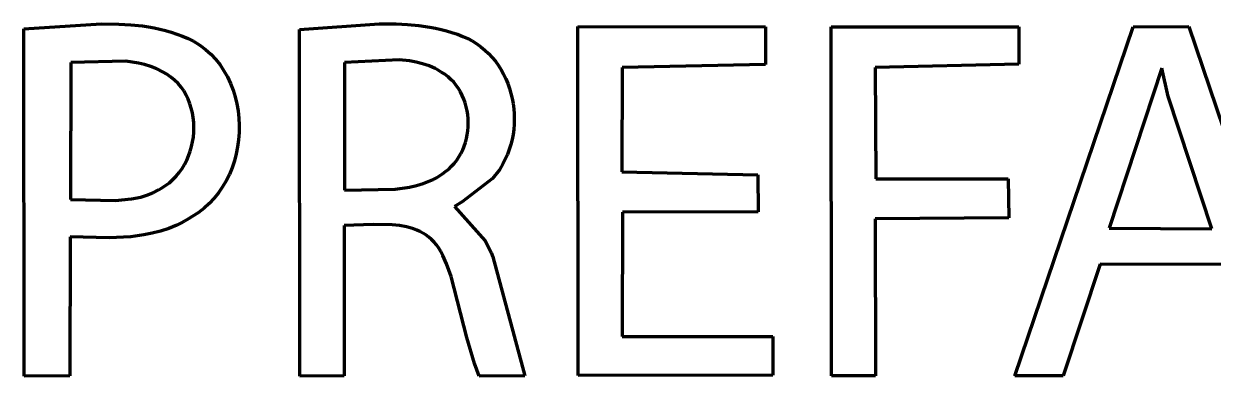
# Model space of a CAD drawing. Header units: millimetres. Extents: x 0.5 to 5.05, y 0.9 to 4.71.
# Drawn here: x 1.025 to 3.333, y 0.898 to 1.582 of the extents above; entities that cross this region are included whole.
import ezdxf

# ---------------------------------------------------------------- set-up
doc = ezdxf.new("R2010")
doc.units = ezdxf.units.MM
doc.layers.add('color#209bd8ff', color=7, linetype='CONTINUOUS', lineweight=100)

msp = doc.modelspace()

# ---------------------------------------------------------------- linework, layer by layer
at = {"layer": 'color#209bd8ff'}
for p, q in [((1.0249, 1.572), (1.1749, 1.5819)), ((1.0254, 0.8982), (1.0249, 1.572)), ((1.1749, 1.5819), (1.2096, 1.5815)), ((1.2096, 1.5815), (1.2326, 1.5802)), ((1.2326, 1.5802), (1.2553, 1.5777)), ((1.2553, 1.5777), (1.2667, 1.576)), ((1.2667, 1.576), (1.2779, 1.5739)), ((1.2779, 1.5739), (1.2891, 1.5715)), ((1.2891, 1.5715), (1.3002, 1.5687)), ((1.5596, 1.5711), (1.7143, 1.582)), ((1.5603, 0.8983), (1.5596, 1.5711)), ((1.7143, 1.582), (1.7475, 1.5819)), ((1.7475, 1.5819), (1.7695, 1.5807)), ((1.7695, 1.5807), (1.7914, 1.5786)), ((1.7914, 1.5786), (1.8131, 1.5754)), ((1.8131, 1.5754), (1.8238, 1.5733)), ((1.8238, 1.5733), (1.8346, 1.5709)), ((1.8346, 1.5709), (1.8452, 1.5682)), ((2.1001, 1.5766), (2.464, 1.576)), ((2.1007, 0.8992), (2.1001, 1.5766)), ((2.464, 1.576), (2.4645, 1.5029)), ((2.5916, 1.5758), (2.9557, 1.5763)), ((2.592, 0.8986), (2.5916, 1.5758)), ((2.9483, 0.8985), (3.178, 1.5761)), ((2.9557, 1.5763), (2.9559, 1.5034)), ((3.178, 1.5761), (3.2858, 1.5765)), ((3.2858, 1.5765), (3.5145, 0.8989)), ((1.3002, 1.5687), (1.3112, 1.5655)), ((1.3112, 1.5655), (1.3221, 1.5619)), ((1.3221, 1.5619), (1.3329, 1.5578)), ((1.3329, 1.5578), (1.3436, 1.5533)), ((1.3436, 1.5533), (1.3542, 1.5483)), ((1.3542, 1.5483), (1.3663, 1.5407)), ((1.8452, 1.5682), (1.8558, 1.565)), ((1.8558, 1.565), (1.8663, 1.5615)), ((1.8663, 1.5615), (1.8768, 1.5576)), ((1.8768, 1.5576), (1.8863, 1.5534)), ((1.8863, 1.5534), (1.8953, 1.5486)), ((1.8953, 1.5486), (1.9039, 1.5432)), ((1.3663, 1.5407), (1.3775, 1.5322)), ((1.3775, 1.5322), (1.3878, 1.5229)), ((1.9039, 1.5432), (1.912, 1.5373)), ((1.912, 1.5373), (1.9197, 1.5309)), ((1.9197, 1.5309), (1.9269, 1.5241)), ((1.9269, 1.5241), (1.9337, 1.5168)), ((1.1159, 1.5067), (1.1153, 1.2411)), ((1.2226, 1.5093), (1.1159, 1.5067)), ((1.2472, 1.5058), (1.2226, 1.5093)), ((1.2593, 1.5029), (1.2472, 1.5058)), ((1.2712, 1.4992), (1.2593, 1.5029)), ((1.3878, 1.5229), (1.3973, 1.5128)), ((1.3973, 1.5128), (1.4058, 1.502)), ((1.4058, 1.502), (1.4134, 1.4906)), ((1.7535, 1.5117), (1.6471, 1.5071)), ((1.6471, 1.5071), (1.6472, 1.2588)), ((1.7732, 1.5099), (1.7535, 1.5117)), ((1.7862, 1.5077), (1.7732, 1.5099)), ((1.7989, 1.5045), (1.7862, 1.5077)), ((1.8113, 1.5003), (1.7989, 1.5045)), ((1.9337, 1.5168), (1.94, 1.5092)), ((1.94, 1.5092), (1.9458, 1.5011)), ((1.9458, 1.5011), (1.9511, 1.4927)), ((2.4645, 1.5029), (2.1858, 1.4974)), ((2.9559, 1.5034), (2.6773, 1.497)), ((1.2828, 1.4944), (1.2712, 1.4992)), ((1.2942, 1.4886), (1.2828, 1.4944)), ((1.3027, 1.4839), (1.2942, 1.4886)), ((1.3105, 1.4785), (1.3027, 1.4839)), ((1.3176, 1.4726), (1.3105, 1.4785)), ((1.4134, 1.4906), (1.4202, 1.4787)), ((1.4202, 1.4787), (1.4261, 1.4663)), ((1.8174, 1.4977), (1.8113, 1.5003)), ((1.8234, 1.4949), (1.8174, 1.4977)), ((1.8293, 1.4917), (1.8234, 1.4949)), ((1.8351, 1.4882), (1.8293, 1.4917)), ((1.8418, 1.4839), (1.8351, 1.4882)), ((1.8481, 1.4791), (1.8418, 1.4839)), ((1.8538, 1.474), (1.8481, 1.4791)), ((1.9511, 1.4927), (1.9559, 1.484)), ((1.9559, 1.484), (1.9602, 1.4751)), ((2.1858, 1.4974), (2.1857, 1.2948)), ((2.6773, 1.497), (2.6781, 1.281)), ((3.2331, 1.4957), (3.1309, 1.1851)), ((3.2457, 1.4408), (3.2331, 1.4957)), ((1.3242, 1.4661), (1.3176, 1.4726)), ((1.33, 1.4591), (1.3242, 1.4661)), ((1.3353, 1.4516), (1.33, 1.4591)), ((1.4261, 1.4663), (1.4311, 1.4534)), ((1.8592, 1.4684), (1.8538, 1.474)), ((1.864, 1.4624), (1.8592, 1.4684)), ((1.8684, 1.4561), (1.864, 1.4624)), ((1.8724, 1.4496), (1.8684, 1.4561)), ((1.9602, 1.4751), (1.9641, 1.4659)), ((1.9641, 1.4659), (1.9674, 1.4564)), ((1.9674, 1.4564), (1.9703, 1.4468)), ((1.3399, 1.4437), (1.3353, 1.4516)), ((1.3439, 1.4355), (1.3399, 1.4437)), ((1.3473, 1.4269), (1.3439, 1.4355)), ((1.4311, 1.4534), (1.4352, 1.4402)), ((1.4352, 1.4402), (1.4385, 1.4266)), ((1.8759, 1.4427), (1.8724, 1.4496)), ((1.8789, 1.4356), (1.8759, 1.4427)), ((1.8814, 1.4283), (1.8789, 1.4356)), ((1.9703, 1.4468), (1.9726, 1.4371)), ((1.9726, 1.4371), (1.9744, 1.4272)), ((3.3304, 1.1841), (3.2457, 1.4408)), ((1.35, 1.4181), (1.3473, 1.4269)), ((1.3522, 1.4091), (1.35, 1.4181)), ((1.3537, 1.3999), (1.3522, 1.4091)), ((1.4385, 1.4266), (1.4409, 1.4129)), ((1.4409, 1.4129), (1.4424, 1.399)), ((1.8836, 1.4209), (1.8814, 1.4283)), ((1.8852, 1.4133), (1.8836, 1.4209)), ((1.8864, 1.4056), (1.8852, 1.4133)), ((1.9744, 1.4272), (1.9757, 1.4172)), ((1.9757, 1.4172), (1.9765, 1.4072)), ((1.3547, 1.3905), (1.3537, 1.3999)), ((1.355, 1.3811), (1.3547, 1.3905)), ((1.4424, 1.399), (1.4431, 1.385)), ((1.4431, 1.385), (1.4429, 1.3709)), ((1.8871, 1.3978), (1.8864, 1.4056)), ((1.8874, 1.39), (1.8871, 1.3978)), ((1.8872, 1.3822), (1.8874, 1.39)), ((1.9764, 1.387), (1.9756, 1.377)), ((1.9767, 1.3971), (1.9764, 1.387)), ((1.9765, 1.4072), (1.9767, 1.3971)), ((1.3525, 1.3529), (1.3539, 1.3622)), ((1.3539, 1.3622), (1.3548, 1.3717)), ((1.3548, 1.3717), (1.355, 1.3811)), ((1.4429, 1.3709), (1.4418, 1.3569)), ((1.884, 1.3591), (1.8855, 1.3667)), ((1.8855, 1.3667), (1.8866, 1.3744)), ((1.8866, 1.3744), (1.8872, 1.3822)), ((1.9743, 1.3671), (1.9724, 1.3572)), ((1.9756, 1.377), (1.9743, 1.3671)), ((1.348, 1.3346), (1.3505, 1.3436)), ((1.3505, 1.3436), (1.3525, 1.3529)), ((1.4399, 1.343), (1.4372, 1.3293)), ((1.4418, 1.3569), (1.4399, 1.343)), ((1.8766, 1.3371), (1.8795, 1.3442)), ((1.8795, 1.3442), (1.882, 1.3516)), ((1.882, 1.3516), (1.884, 1.3591)), ((1.9699, 1.3474), (1.9669, 1.3379)), ((1.9724, 1.3572), (1.9699, 1.3474)), ((1.3369, 1.3088), (1.3411, 1.3171)), ((1.3411, 1.3171), (1.3448, 1.3257)), ((1.3448, 1.3257), (1.348, 1.3346)), ((1.4336, 1.3157), (1.4291, 1.3025)), ((1.4372, 1.3293), (1.4336, 1.3157)), ((1.8603, 1.311), (1.865, 1.3171)), ((1.865, 1.3171), (1.8693, 1.3234)), ((1.8693, 1.3234), (1.8732, 1.3301)), ((1.8732, 1.3301), (1.8766, 1.3371)), ((1.9592, 1.3193), (1.9545, 1.3104)), ((1.9633, 1.3285), (1.9592, 1.3193)), ((1.9669, 1.3379), (1.9633, 1.3285)), ((1.3208, 1.2861), (1.3267, 1.2933)), ((1.3267, 1.2933), (1.3321, 1.3008)), ((1.3321, 1.3008), (1.3369, 1.3088)), ((1.4291, 1.3025), (1.4238, 1.2897)), ((1.8375, 1.2907), (1.8433, 1.295)), ((1.8433, 1.295), (1.8494, 1.3)), ((1.8494, 1.3), (1.8551, 1.3053)), ((1.8551, 1.3053), (1.8603, 1.311)), ((1.948, 1.2987), (1.9346, 1.2814)), ((1.9545, 1.3104), (1.948, 1.2987)), ((2.1857, 1.2948), (2.4492, 1.2889)), ((1.2999, 1.268), (1.3074, 1.2735)), ((1.3074, 1.2735), (1.3144, 1.2795)), ((1.3144, 1.2795), (1.3208, 1.2861)), ((1.4177, 1.2772), (1.4107, 1.2653)), ((1.4238, 1.2897), (1.4177, 1.2772)), ((1.7869, 1.268), (1.8002, 1.272)), ((1.8002, 1.272), (1.813, 1.277)), ((1.813, 1.277), (1.8193, 1.2799)), ((1.8193, 1.2799), (1.8255, 1.2832)), ((1.8255, 1.2832), (1.8315, 1.2868)), ((1.8315, 1.2868), (1.8375, 1.2907)), ((1.9346, 1.2814), (1.8753, 1.2363)), ((2.4492, 1.2889), (2.4497, 1.2172)), ((2.6781, 1.281), (2.9354, 1.2813)), ((2.9354, 1.2813), (2.9362, 1.2052)), ((1.252, 1.2457), (1.2637, 1.2493)), ((1.2637, 1.2493), (1.2752, 1.254)), ((1.2752, 1.254), (1.2864, 1.2598)), ((1.2864, 1.2598), (1.2919, 1.2631)), ((1.2919, 1.2631), (1.2999, 1.268)), ((1.4029, 1.2539), (1.3943, 1.2432)), ((1.4107, 1.2653), (1.4029, 1.2539)), ((1.6472, 1.2588), (1.7456, 1.2612)), ((1.7456, 1.2612), (1.7734, 1.2649)), ((1.7734, 1.2649), (1.7869, 1.268)), ((1.1153, 1.2411), (1.2029, 1.2391)), ((1.2029, 1.2391), (1.2339, 1.2419)), ((1.2339, 1.2419), (1.252, 1.2457)), ((1.3746, 1.2238), (1.3635, 1.2153)), ((1.3849, 1.2331), (1.3746, 1.2238)), ((1.3943, 1.2432), (1.3849, 1.2331)), ((1.8753, 1.2363), (1.8605, 1.227)), ((1.8605, 1.227), (1.9205, 1.1608)), ((1.3443, 1.2031), (1.3369, 1.1988)), ((1.3516, 1.2077), (1.3443, 1.2031)), ((1.3635, 1.2153), (1.3516, 1.2077)), ((2.1864, 1.2164), (2.1863, 0.9748)), ((2.4497, 1.2172), (2.1864, 1.2164)), ((2.9362, 1.2052), (2.6772, 1.2033)), ((2.6772, 1.2033), (2.6774, 0.8986)), ((1.2905, 1.1796), (1.2743, 1.1754)), ((1.3063, 1.1849), (1.2905, 1.1796)), ((1.3218, 1.1912), (1.3063, 1.1849)), ((1.3294, 1.1949), (1.3218, 1.1912)), ((1.3369, 1.1988), (1.3294, 1.1949)), ((1.7031, 1.1924), (1.6465, 1.1902)), ((1.6465, 1.1902), (1.6465, 0.8986)), ((1.7396, 1.1918), (1.7031, 1.1924)), ((1.7539, 1.1903), (1.7396, 1.1918)), ((1.7677, 1.1878), (1.7539, 1.1903)), ((1.7744, 1.1861), (1.7677, 1.1878)), ((1.7809, 1.184), (1.7744, 1.1861)), ((1.7873, 1.1816), (1.7809, 1.184)), ((1.7935, 1.1788), (1.7873, 1.1816)), ((1.7995, 1.1756), (1.7935, 1.1788)), ((3.1309, 1.1851), (3.3304, 1.1841)), ((1.1148, 1.1685), (1.1145, 0.8987)), ((1.1906, 1.1663), (1.1148, 1.1685)), ((1.2329, 1.1687), (1.1906, 1.1663)), ((1.2579, 1.1721), (1.2329, 1.1687)), ((1.2743, 1.1754), (1.2579, 1.1721)), ((1.8052, 1.172), (1.7995, 1.1756)), ((1.8107, 1.1679), (1.8052, 1.172)), ((1.816, 1.1633), (1.8107, 1.1679)), ((1.821, 1.1582), (1.816, 1.1633)), ((1.8257, 1.1526), (1.821, 1.1582)), ((1.9205, 1.1608), (1.9319, 1.1379)), ((1.83, 1.1465), (1.8257, 1.1526)), ((1.8341, 1.1397), (1.83, 1.1465)), ((1.8381, 1.1319), (1.8341, 1.1397)), ((1.8452, 1.116), (1.8381, 1.1319)), ((1.9319, 1.1379), (1.9348, 1.1297)), ((1.8544, 1.0915), (1.8452, 1.116)), ((1.9348, 1.1297), (1.9975, 0.8987)), ((3.1139, 1.1157), (3.0416, 0.8984)), ((3.3492, 1.1148), (3.1139, 1.1157)), ((1.8847, 0.9728), (1.8544, 1.0915)), ((1.8993, 0.9224), (1.8847, 0.9728)), ((2.1863, 0.9748), (2.4787, 0.9751)), ((2.4787, 0.9751), (2.4784, 0.8997)), ((1.9087, 0.8979), (1.8993, 0.9224)), ((1.1145, 0.8987), (1.0254, 0.8982)), ((1.6465, 0.8986), (1.5603, 0.8983)), ((1.9975, 0.8987), (1.9087, 0.8979)), ((2.4784, 0.8997), (2.1007, 0.8992)), ((2.6774, 0.8986), (2.592, 0.8986)), ((3.0416, 0.8984), (2.9483, 0.8985))]:
    msp.add_line(p, q, dxfattribs=at)

doc.saveas('drawing.dxf')
